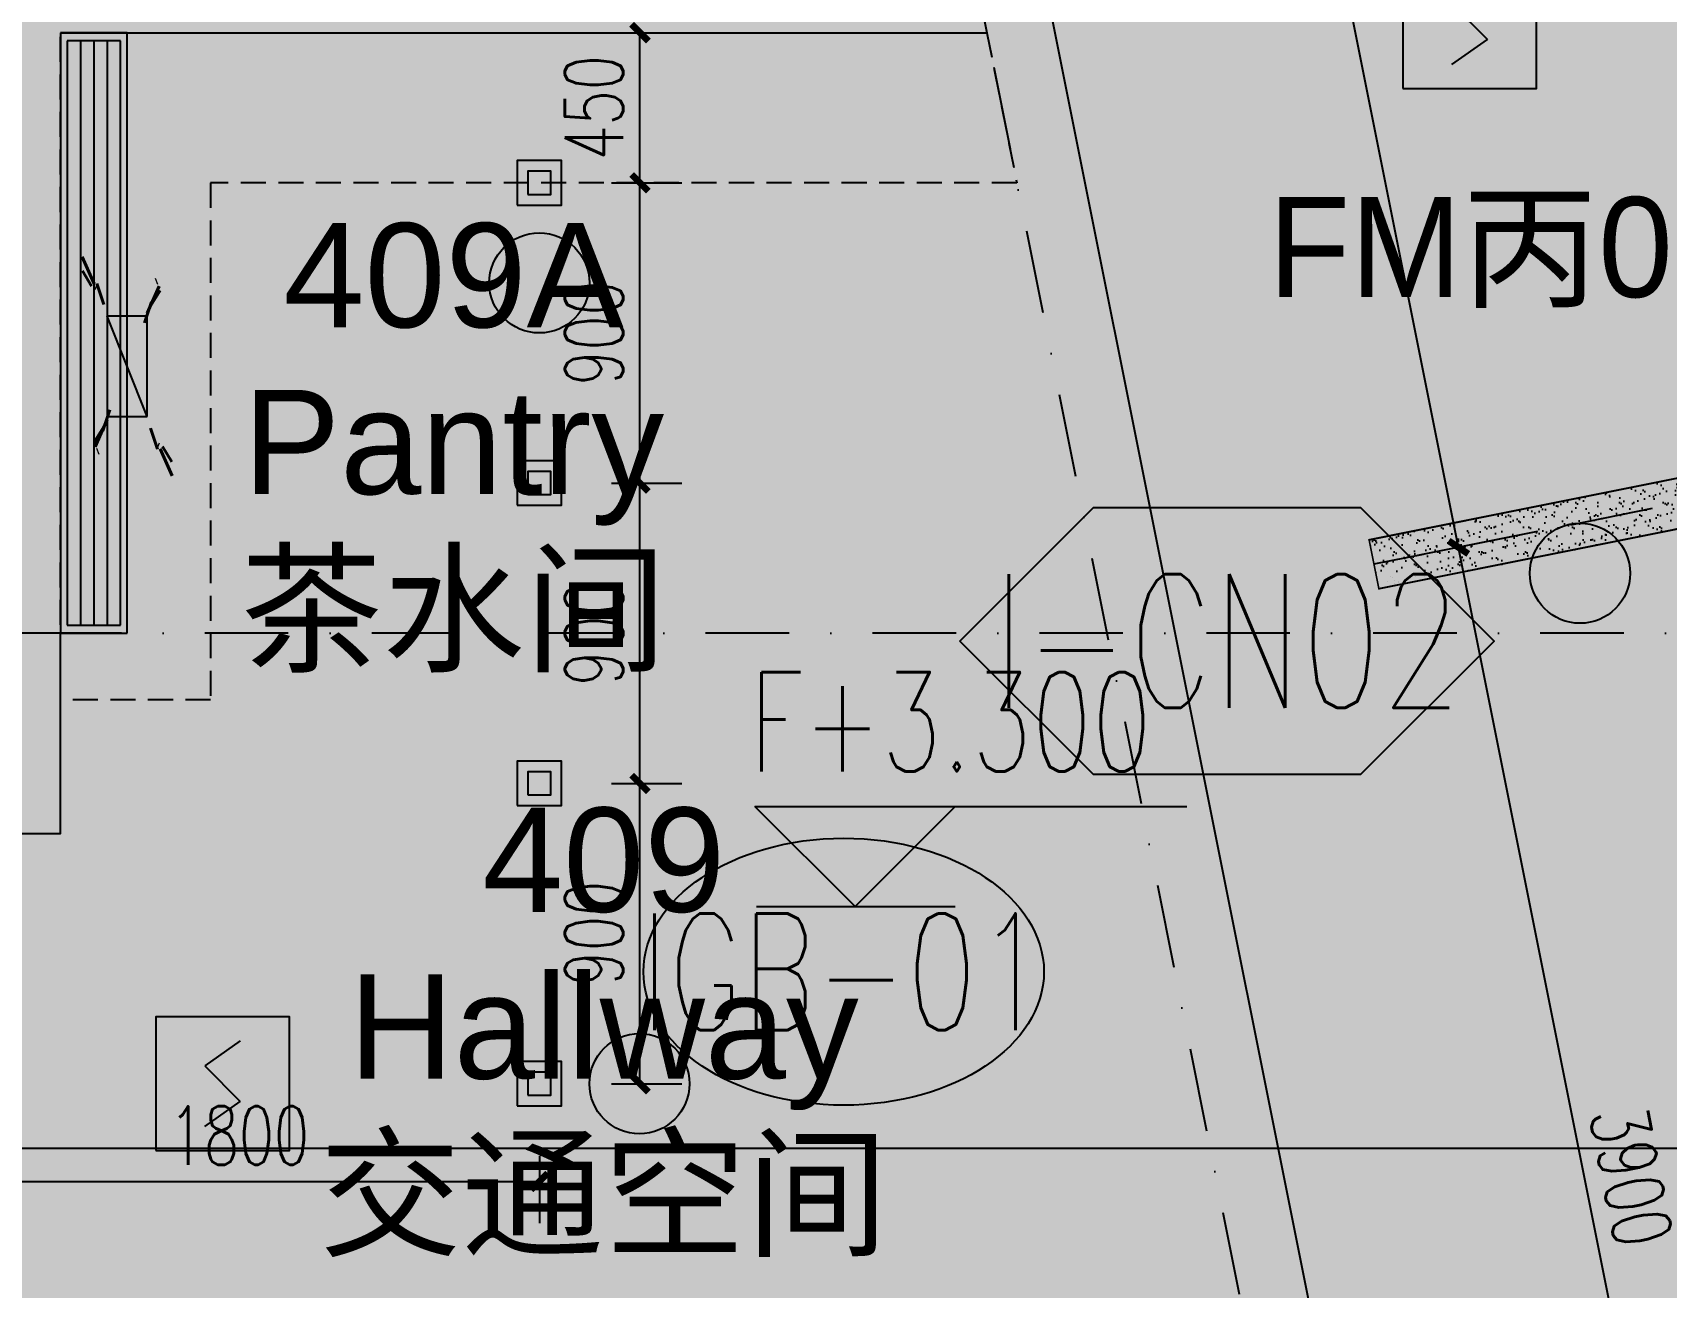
# Model space of a CAD drawing. Extents: x -354516 to 794396, y -401250 to -150594.
# Drawn here: x -20783 to -15889, y -338410 to -334650 of the extents above; entities that cross this region are included whole.
import ezdxf
from ezdxf.enums import TextEntityAlignment as Align

# ---------------------------------------------------------------- set-up
doc = ezdxf.new("R2010")
doc.units = 0
doc.header["$LTSCALE"] = 1000
doc.header["$MEASUREMENT"] = 0
for name, pattern in [('$0$HIDDEN', [0.375, 0.25, -0.125, 0, 0]), ('DASH', [0.35, 0.25, -0.1]), ('DASHDOT2', [0.5, 0.25, -0.125, 0, -0.125]), ('DOTE', [2.4200000000000004, 2, -0.2, 0.02, -0.2])]:
    doc.linetypes.add(name, pattern=pattern)
for name, color, linetype in [('0-吊顶', 6, 'Continuous'), ('0-吊顶材质', 251, 'Continuous'), ('0-吊顶边界', 36, 'Continuous'), ('0-房间名称', 2, 'Continuous'), ('0-灯具', 20, 'Continuous'), ('0-灯具1', 40, 'Continuous'), ('0-设备风口', 5, 'Continuous'), ('0-设备风口（修改）', 71, 'Continuous'), ('A-轴线1', 1, 'DOTE'), ('BPM', 4, 'Continuous'), ('COLUMN', 2, 'Continuous'), ('DIM_ELEV', 3, 'Continuous'), ('LINE', 11, 'Continuous'), ('M-DUCT-S-DIFF', 6, 'DASH'), ('PUB_DIM', 3, 'Continuous'), ('PUB_HATCH', 8, 'Continuous'), ('PUB_TEXT', 7, 'Continuous'), ('S-PLT', 30, 'Continuous'), ('SN', 3, 'Continuous'), ('TWT_TEXT', 7, 'Continuous'), ('WALL', 2, 'Continuous'), ('Z-110', 110, 'Continuous'), ('Z-材料', 3, 'Continuous'), ('墙体', 7, 'Continuous'), ('家具1', 61, 'Continuous')]:
    doc.layers.add(name, color=color, linetype=linetype)
doc.layers.add('0-地面材质_material hatch', color=251, linetype='Continuous', transparency=0.3)
doc.layers.add('DIM_MODI-天花修改', color=3, linetype='Continuous', plot=False)
doc.styles.add('510p-04$0$Arial_2', font='arial.ttf', dxfattribs={"height": 6.392964071856287})
doc.styles.add('_TCH_DIM', font='SIMPLEX', dxfattribs={"bigfont": 'GBCBIG'})
doc.styles.add('DIM_FONT', font='SIMPLEX', dxfattribs={"width": 0.7, "bigfont": 'GBCBIG'})
doc.styles.add('HZ', font='tjromans.shx', dxfattribs={"width": 0.7, "bigfont": 'tjhztxt.shx'})
doc.styles.add('romans', font='romans', dxfattribs={"width": 0.7})
doc.styles.add('Word-n', font='stylu.ttf')
doc.dimstyles.new('_TCH_ARCH&&50', dxfattribs={"dimscale": 0.5, "dimtxt": 350, "dimasz": 100, "dimexe": 250, "dimexo": 300, "dimgap": 100, "dimtad": 1, "dimdec": 0, "dimzin": 0, "dimdsep": 46, "dimtxsty": 'DIM_FONT', "dimblk": 'ARCHTICK', "dimcen": 0.09, "dimclrd": 3, "dimclre": 3, "dimclrt": 7, "dimazin": 2, "dimtfac": 1, "dimtdec": 0, "dimtix": 1, "dimtmove": 2, "dimatfit": 3, "dimfxl": 0, "dimtolj": 1, "dimtzin": 0, "dimarcsym": 0})
pattern_1 = [(45, (-498310856.1664237, -3090192758.000448), (-212.1320343559642, 212.1320343559643), []), (45, (-498310644.0343897, -3090192758.000448), (-212.1320343559642, 212.1320343559643), [375, -75, 0, -75])]

# ---------------------------------------------------------------- blocks, each defined once
blk = doc.blocks.new('510I-01-LBBRestroom-plan-01$0$wtqyy')
at = {"layer": '0-灯具'}
for points in [[(-106.5, -26.5), (26.5, -26.5), (26.5, 106.5), (-106.5, 106.5)], [(-74.5, 5.5), (-5.5, 5.5), (-5.5, 74.5), (-74.5, 74.5)]]:
    blk.add_lwpolyline(points, close=True, dxfattribs=at)
blk = doc.blocks.new('TJ-FK3')
for p, q in [((0.5, 0.5000000000109139), (-0.5, 0.5000000000109139)), ((-0.5, 0.5000000000109139), (-0.5, -0.5000000000109139)), ((0.5, -0.5000000000109139), (0.5, 0.5000000000109139)), ((-0.5, -0.5000000000109139), (0.5, -0.5000000000109139))]:
    blk.add_line(p, q)
at = {"color": 95}
blk.add_line((-0.5, -0.5000000000109139), (0.5, 0.5000000000109139), dxfattribs=at)
at = {"color": 95, "style": 'romans'}
for height, rotation, text_generation_flag, width, p in [(0.654350400000001, 311.9912634688246, 4, 0.7999999999999938, (-0.946558161143912, 1.379098507117305)), (0.654350400000001, 48.00873653117544, 6, 0.7999999999999938, (0.946558161143912, 1.379098507117305)), (0.4436329971176255, 123.4898884080581, 6, 0.8000000000000188, (-0.9503797233537625, 0.7664512077863037)), (0.4436329971176255, 236.5101115919419, 4, 0.8000000000000188, (0.9503797233537625, 0.7664512077863037)), (0.4436329971176305, 320.4926385295876, 4, 0.7999999999999909, (-0.7543717489952542, 0.9428834698555875)), (0.1337774737157268, 41.99126346882271, 4, 0.7999999999999959, (-0.8762879117875855, 0.7825028944571386)), (0.4436329971176305, 39.50736147041247, 6, 0.7999999999999909, (0.7543717489952542, 0.9428834698555875)), (0.1337774737157268, 318.0087365311772, 6, 0.7999999999999959, (0.8762879117875855, 0.7825028944571386)), (0.4436329971176305, 219.5073614704124, 6, 0.7999999999999909, (-0.7543717489952542, -0.9428834698555875)), (0.4436329971176255, 56.51011159194187, 4, 0.8000000000000188, (-0.9503797233537625, -0.7664512077863037)), (0.4436329971176255, 303.4898884080581, 6, 0.8000000000000188, (0.9503797233537625, -0.7664512077863037)), (0.4436329971176305, 140.4926385295875, 4, 0.7999999999999909, (0.7543717489952542, -0.9428834698555875)), (0.1337774737157268, 138.0087365311773, 6, 0.7999999999999959, (-0.8762879117875855, -0.7825028944571386)), (0.1337774737157268, 221.9912634688228, 4, 0.7999999999999959, (0.8762879117875855, -0.7825028944571386)), (0.654350400000001, 228.0087365311754, 6, 0.7999999999999938, (-0.946558161143912, -1.379098507117305)), (0.654350400000001, 131.9912634688245, 4, 0.7999999999999938, (0.946558161143912, -1.379098507117305))]:
    blk.add_text('-', height=height, rotation=rotation, dxfattribs=dict(at, text_generation_flag=text_generation_flag, width=width)).set_placement(p)
blk = doc.blocks.new('$TwtSys$00000125')
blk.add_circle((0, 0, 1e-08), 0.6666666666666666)
blk = doc.blocks.new('510p-04$0$material tag')
blk = doc.blocks.new('dsgdfgdgd')
at = {"layer": '0-灯具1', "linetype": 'ByBlock'}
h = blk.add_hatch(dxfattribs=at)
h.set_pattern_fill('AR-SAND', color=256, scale=20)
h.set_pattern_definition([(37.50000000000001, (41936.38350665569, 6586.540706634521), (-1.60003129598405, 48.94132373293424), [0, -38.608, 0, -43.18000000000001, 0, -41.27500000000001]), (7.499999999999999, (41936.38350665569, 6586.540706634521), (44.95232831380026, 71.68251005683541), [0, -20.828, 0, -34.798, 0, -13.335]), (327.5, (41905.14150665569, 6586.540706634521), (79.0992370241458, 0.14371846785457), [0, -12.7, 0, -45.72, 0, -59.69]), (317.5, (41905.14150665569, 6586.540706634521), (76.35564524722973, 22.29293232572163), [0, -6.35, 0, -29.972, 0, -34.29])])
h.paths.add_polyline_path([(-600, -75), (-600, 75), (600, 75), (600, -75)])
at = {"layer": '0-灯具', "linetype": 'ByBlock'}
blk.add_lwpolyline([(-600, 75), (600, 75), (600, -75), (-600, -75)], dxfattribs=at)
at = {"layer": '0-灯具1', "color": 3, "linetype": 'DASH'}
blk.add_line((600, 0), (-600, 0), dxfattribs=at)
at = {"layer": '0-灯具1', "const_width": 5}
blk.add_lwpolyline([(-600, -75), (-600, 75), (600, 75), (600, -75)], close=True, dxfattribs=at)
blk = doc.blocks.new('YG')
at = {"layer": 'BPM', "color": 6, "ltscale": 2}
for p, q in [((53.03300858906005, 328.0330085889436), (-53.03300858894363, 253.03300858906)), ((-53.03300858894363, 253.03300858906), (53.03300858906005, 146.9669914110564)), ((-53.03300858906005, 71.96699141105637), (53.03300858906005, 146.9669914110564))]:
    blk.add_line(p, q, dxfattribs=at)
at = {"layer": 'BPM'}
blk.add_lwpolyline([(-200, 0), (200, 0), (200, 400), (-200, 400)], close=True, dxfattribs=at)
blk = doc.blocks.new('_FZH')
at = {"color": 255}
blk.add_lwpolyline([(-0.5, -0.5), (0.5, -0.5), (0.5, 0.5), (-0.5, 0.5)], close=True, dxfattribs=at)
at = {"layer": 'PUB_HATCH', "color": 250}
blk.add_solid([(-0.5, -0.5), (0.5, -0.5), (-0.5, 0.5), (0.5, 0.5)], dxfattribs=at)
blk = doc.blocks.new('GRID')
at = {"layer": '墙体', "color": 250, "linetype": 'DASHDOT2', "lineweight": -3}
for p, q in [((17951.89992578036, 80687.29082160734), (34670.22339015937, -2904.326500287803)), ((107436.3835067166, 48586.54070517188), (-19063.61649328339, 48586.54070517188))]:
    blk.add_line(p, q, dxfattribs=at)
blk = doc.blocks.new('TL-01')
at = {"layer": 'Z-材料'}
blk.add_lwpolyline([(-8, 0), (-4, 4), (4, 4), (8, 0), (4, -4), (-4, -4)], close=True, dxfattribs=at)
at = {"layer": 'Z-材料', "color": 6, "style": 'HZ', "width": 0.7}
blk.add_attdef('A', text='', height=4.5, dxfattribs=at).set_placement((0, 0), align=Align.MIDDLE_CENTER)
blk = doc.blocks.new('TL-02')
at = {"layer": 'SN'}
blk.add_ellipse((0, 0), major_axis=(-6, 0), ratio=0.6666666666666666, dxfattribs=at)
at = {"layer": 'SN', "color": 6, "style": 'HZ', "width": 0.7}
blk.add_attdef('A', text='', height=4.5, dxfattribs=at).set_placement((0, 0), align=Align.MIDDLE_CENTER)
blk = doc.blocks.new('_ArchTick')
at = {"color": 0, "linetype": 'ByBlock', "const_width": 0.4}
blk.add_lwpolyline([(-0.5, -0.5), (0.5, 0.5)], dxfattribs=at)
blk = doc.blocks.new('*D248')
at = {"layer": 'Defpoints', "color": 0}
for p in [(-21065.00971532988, -337866.5000018186), (-19265.00971532988, -337866.5000018186), (-19265.00971532988, -338092.7925236057)]:
    blk.add_point(p, dxfattribs=at)
at = {"layer": 'PUB_DIM', "color": 3, "lineweight": -2}
for p, q in [((-21065.00971532988, -338016.5000018186), (-21065.00971532988, -338217.7925236057)), ((-19265.00971532988, -338016.5000018186), (-19265.00971532988, -338217.7925236057)), ((-21065.00971532988, -338092.7925236057), (-19265.00971532988, -338092.7925236057))]:
    blk.add_line(p, q, dxfattribs=at)
at = {"layer": 'PUB_DIM', "color": 3, "lineweight": -2, "xscale": 50, "yscale": 50, "zscale": 50, "rotation": 180}
blk.add_blockref('_ArchTick', (-21065.00971532988, -338092.7925236057), dxfattribs=at)
at = {"layer": 'PUB_DIM', "color": 3, "lineweight": -2, "xscale": 50, "yscale": 50, "zscale": 50}
blk.add_blockref('_ArchTick', (-19265.00971532988, -338092.7925236057), dxfattribs=at)
at = {"layer": 'PUB_DIM', "color": 7, "insert": (-20165.00971532988, -337955.2925236057), "char_height": 175, "attachment_point": 5, "style": 'DIM_FONT'}
blk.add_mtext('\\A1;1800', dxfattribs=at)
blk = doc.blocks.new('*D249')
at = {"layer": 'Defpoints', "color": 0}
for p in [(-19198.50971532988, -336900.0000018186), (-18963.4905155357, -336900.0000018186), (-19198.50971532988, -337800.0000018186)]:
    blk.add_point(p, dxfattribs=at)
at = {"layer": 'PUB_DIM', "color": 3, "lineweight": -2}
for p, q in [((-19048.50971532988, -336900.0000018186), (-18838.4905155357, -336900.0000018186)), ((-18963.4905155357, -337800.0000018186), (-18963.4905155357, -336900.0000018186)), ((-19048.50971532988, -337800.0000018186), (-18838.4905155357, -337800.0000018186))]:
    blk.add_line(p, q, dxfattribs=at)
at = {"layer": 'PUB_DIM', "color": 3, "lineweight": -2, "xscale": 50, "yscale": 50, "zscale": 50}
for p, rotation in [((-18963.4905155357, -336900.0000018186), 90), ((-18963.4905155357, -337800.0000018186), 270)]:
    blk.add_blockref('_ArchTick', p, dxfattribs=dict(at, rotation=rotation))
at = {"layer": 'PUB_DIM', "color": 7, "insert": (-19100.99051553564, -337350.0000018186), "char_height": 175, "attachment_point": 5, "rotation": 90, "style": 'DIM_FONT'}
blk.add_mtext('\\A1;900', dxfattribs=at)
blk = doc.blocks.new('*D250')
at = {"layer": 'Defpoints', "color": 0}
for p in [(-19198.50971532988, -336000.0000018186), (-18963.4905155357, -336000.0000018186), (-19198.50971532988, -336900.0000018186)]:
    blk.add_point(p, dxfattribs=at)
at = {"layer": 'PUB_DIM', "color": 3, "lineweight": -2}
for p, q in [((-19048.50971532988, -336000.0000018186), (-18838.4905155357, -336000.0000018186)), ((-18963.4905155357, -336900.0000018186), (-18963.4905155357, -336000.0000018186)), ((-19048.50971532988, -336900.0000018186), (-18838.4905155357, -336900.0000018186))]:
    blk.add_line(p, q, dxfattribs=at)
at = {"layer": 'PUB_DIM', "color": 3, "lineweight": -2, "xscale": 50, "yscale": 50, "zscale": 50}
for p, rotation in [((-18963.4905155357, -336000.0000018186), 90), ((-18963.4905155357, -336900.0000018186), 270)]:
    blk.add_blockref('_ArchTick', p, dxfattribs=dict(at, rotation=rotation))
at = {"layer": 'PUB_DIM', "color": 7, "insert": (-19100.99051553564, -336450.0000018186), "char_height": 175, "attachment_point": 5, "rotation": 90, "style": 'DIM_FONT'}
blk.add_mtext('\\A1;900', dxfattribs=at)
blk = doc.blocks.new('*D251')
at = {"layer": 'Defpoints', "color": 0}
for p in [(-19198.50971532988, -335100.0000018186), (-18963.49051553569, -335100.0000018186), (-19198.50971532988, -336000.0000018186)]:
    blk.add_point(p, dxfattribs=at)
at = {"layer": 'PUB_DIM', "color": 3, "lineweight": -2}
for p, q in [((-19048.50971532988, -335100.0000018186), (-18838.49051553569, -335100.0000018186)), ((-18963.4905155357, -336000.0000018186), (-18963.49051553569, -335100.0000018186)), ((-19048.50971532988, -336000.0000018186), (-18838.4905155357, -336000.0000018186))]:
    blk.add_line(p, q, dxfattribs=at)
at = {"layer": 'PUB_DIM', "color": 3, "lineweight": -2, "xscale": 50, "yscale": 50, "zscale": 50}
for p, rotation in [((-18963.49051553569, -335100.0000018186), 90), ((-18963.4905155357, -336000.0000018186), 270)]:
    blk.add_blockref('_ArchTick', p, dxfattribs=dict(at, rotation=rotation))
at = {"layer": 'PUB_DIM', "color": 7, "insert": (-19100.99051553564, -335550.0000018186), "char_height": 175, "attachment_point": 5, "rotation": 90, "style": 'DIM_FONT'}
blk.add_mtext('\\A1;900', dxfattribs=at)
blk = doc.blocks.new('*D252')
at = {"layer": 'Defpoints', "color": 0}
for p in [(-18963.49051553565, -334649.999998092), (-18963.49051553569, -334649.999998092), (-19198.50971532988, -335100.0000018186)]:
    blk.add_point(p, dxfattribs=at)
at = {"layer": 'PUB_DIM', "color": 3, "lineweight": -2}
for p, q in [((-19113.49051553565, -334649.999998092), (-19088.49051553569, -334649.999998092)), ((-18963.49051553569, -335100.0000018186), (-18963.49051553569, -334649.999998092)), ((-19048.50971532988, -335100.0000018186), (-18838.49051553569, -335100.0000018186))]:
    blk.add_line(p, q, dxfattribs=at)
at = {"layer": 'PUB_DIM', "color": 3, "lineweight": -2, "xscale": 50, "yscale": 50, "zscale": 50}
for p, rotation in [((-18963.49051553569, -334649.999998092), 90), ((-18963.49051553569, -335100.0000018186), 270)]:
    blk.add_blockref('_ArchTick', p, dxfattribs=dict(at, rotation=rotation))
at = {"layer": 'PUB_DIM', "color": 7, "insert": (-19100.99051553564, -334874.9999999553), "char_height": 175, "attachment_point": 5, "rotation": 90, "style": 'DIM_FONT'}
blk.add_mtext('\\A1;450', dxfattribs=at)
blk = doc.blocks.new('*D409')
at = {"layer": 'Defpoints', "color": 0}
for p in [(-16176.0443848255, -336125.551557955), (-16511.26688620265, -336192.5966099144), (-15411.19159007639, -339949.8162196077)]:
    blk.add_point(p, dxfattribs=at)
at = {"layer": 'PUB_DIM', "color": 3, "lineweight": -2}
for p, q in [((-16323.13143962804, -336154.9692109803), (-16633.83943187143, -336217.1113207688)), ((-15746.40790754613, -340016.8600347754), (-16511.26688620265, -336192.5966099144)), ((-15558.27864487891, -339979.233872633), (-15868.98045321491, -340041.3747456298))]:
    blk.add_line(p, q, dxfattribs=at)
at = {"layer": 'PUB_DIM', "color": 3, "lineweight": -2, "xscale": 50, "yscale": 50, "zscale": 50}
for p, rotation in [((-16511.26688620265, -336192.5966099144), 101.3100231404074), ((-15746.40790754613, -340016.8600347754), 281.3100231404075)]:
    blk.add_blockref('_ArchTick', p, dxfattribs=dict(at, rotation=rotation))
at = {"layer": 'PUB_DIM', "color": 7, "insert": (-15994.00759663873, -338077.7621404051), "char_height": 175, "attachment_point": 5, "rotation": 281.31002314040745, "style": 'DIM_FONT'}
blk.add_mtext('\\A1;3900', dxfattribs=at)
blk = doc.blocks.new('*D410')
at = {"layer": 'Defpoints', "color": 0}
for p in [(-16940.90336402203, -332301.288130394), (-17276.11968149169, -332368.3319455616), (-16176.0443848255, -336125.551557955)]:
    blk.add_point(p, dxfattribs=at)
at = {"layer": 'PUB_DIM', "color": 3, "lineweight": -2}
for p, q in [((-17087.99041882457, -332330.7057834193), (-17398.69222716047, -332392.846656416)), ((-16511.26070229516, -336192.5953731227), (-17276.11968149169, -332368.3319455616)), ((-16323.13143962804, -336154.9692109803), (-16633.83324796394, -336217.1100839771))]:
    blk.add_line(p, q, dxfattribs=at)
at = {"layer": 'PUB_DIM', "color": 3, "lineweight": -2, "xscale": 50, "yscale": 50, "zscale": 50}
for p, rotation in [((-17276.11968149169, -332368.3319455616), 101.3100231404074), ((-16511.26070229516, -336192.5953731227), 281.3100231404075)]:
    blk.add_blockref('_ArchTick', p, dxfattribs=dict(at, rotation=rotation))
at = {"layer": 'PUB_DIM', "color": 7, "insert": (-16758.86039165776, -334253.4974774023), "char_height": 175, "attachment_point": 5, "rotation": 281.31002314040745, "style": 'DIM_FONT'}
blk.add_mtext('\\A1;3900', dxfattribs=at)

msp = doc.modelspace()

# ---------------------------------------------------------------- hatches: boundary and pattern name
at = {"layer": '0-吊顶材质'}
h = msp.add_hatch(dxfattribs=at)
h.set_pattern_fill('AR-SAND', color=256, scale=112.5)
h.set_pattern_definition([(37.50000000000001, (-498310856.1664238, -3090192758.000448), (-7.086752787330918, 216.7676740139804), [0, -171, 0, -191.25, 0, -182.8125]), (7.499999999999999, (-498310856.1664238, -3090192758.000448), (199.0998793426193, 317.4914323383458), [0, -92.25, 0, -154.125, 0, -59.0625]), (327.5, (-498310994.5414238, -3090192758.000448), (350.3409594470432, 0.636643522908556), [0, -56.25, 0, -202.5, 0, -264.375]), (317.5, (-498310994.5414238, -3090192758.000448), (338.189243014383, 98.73850105510306), [0, -28.125, 0, -132.75, 0, -151.875])])
h.paths.add_polyline_path([(-27365.00971513856, -338749.9999981248), (-27365.00971549618, -336849.9999962174), (-21299.99999993909, -336849.9999947869), (-21299.99999993909, -337050.0000014626), (-20699.99999993909, -337050.0000014626), (-20699.99999993909, -334649.9999981248), (-17924.27878248561, -334649.9999981248), (-18404.27246141303, -332249.9292860352), (-20699.99999993909, -332249.9918256127), (-20699.99999993909, -330450.0000014626), (-20499.99999993909, -330450.0000014626), (-20499.99999993909, -330249.9999962174), (-18600.37271910775, -330250.0002861344), (-16900.37277674544, -338749.9999981248)])
h = msp.add_hatch(dxfattribs=at)
h.set_pattern_fill('EARTH', color=256, scale=1500)
h.set_pattern_definition([(0, (-498310856.1664238, -3090192758.000448), (375, 375), [375, -375]), (0, (-498310856.1664238, -3090192617.375448), (375, 375), [375, -375]), (0, (-498310856.1664238, -3090192476.750448), (375, 375), [375, -375]), (90, (-498310809.2914238, -3090192429.875448), (-374.9999999999999, 375), [375, -375]), (90, (-498310668.6664238, -3090192429.875448), (-374.9999999999999, 375), [375, -375]), (90, (-498310528.0414238, -3090192429.875448), (-374.9999999999999, 375), [375, -375])])
h.paths.add_polyline_path([(-8103.715947328688, -373809.9999981248), (-8639.715947388293, -371129.9999981248), (-7976.840821384074, -371129.9999981248), (-8738.3027152406, -367322.7170214974), (-8934.418992160441, -367361.9395394647), (-9267.810253082396, -365694.9518947923), (-9071.694624959113, -365655.7287693345), (-11035.34246486294, -355837.570359739), (-11231.45859986413, -355876.7935872399), (-11564.85000276435, -354209.805232557), (-11368.73437464106, -354170.5821070992), (-12441.28369611371, -348807.8642034852), (-12637.39983111489, -348847.0874309861), (-12970.79123401511, -347180.0990763032), (-12774.67560589183, -347140.8759508454), (-14767.72463184464, -337175.6308198296), (-14963.83627062905, -337214.8531475388), (-16296.80599462855, -330549.9999943101), (-16408.88730609286, -330549.9999943101), (-16408.88730603326, -330249.9999962174), (-18600.37271910775, -330250.0002861344), (-9888.598650871398, -373808.8313947045)])
h = msp.add_hatch(dxfattribs=at)
h.set_pattern_fill('ANSI31', color=256, scale=100)
h.set_pattern_definition([(45, (0, -378450), (-112.2532015133644, 112.2532015133644), [])])
h.paths.add_polyline_path([(-18428.294338132, -333150.0000014626), (-20699.99999993923, -333150.0000014626), (-20699.99999993923, -334017.828667196), (-18254.72860498534, -334017.828667196)])
h.paths.add_polyline_path([(-18254.72860498534, -334017.828667196), (-20699.99999993923, -334017.828667196), (-20699.99999993923, -334450.0000014624), (-18168.29433813205, -334450.0000014624)])
h.paths.add_polyline_path([(-18568.29433813202, -332450.0000014626), (-20699.99999993923, -332450.0000014626), (-20699.99999993923, -333150.0000014626), (-18428.294338132, -333150.0000014626)])
h.paths.add_polyline_path([(-14706.01009320919, -333150.0000014626), (-15368.88262997628, -333150.0000014626), (-15194.93946405477, -334019.7158310702, -0.1251437151764698), (-14488.4908749591, -334237.5960927131)])
h.paths.add_polyline_path([(-15368.88262997628, -333150.0000014626), (-15572.84808604213, -333150.0000014626), (-15399.28235290364, -334017.828667196), (-15270.15867858988, -334017.828667196, -0.01254245348242485), (-15194.93946405477, -334019.7158310702)])
h.paths.add_polyline_path([(-15408.8824039473, -332950.0011316076), (-15612.84786001126, -332950.0011316076), (-15572.84808604213, -333150.0000014626), (-15368.88262997628, -333150.0000014626)])
h.paths.add_polyline_path([(-14746.00986718021, -332950.0011316076), (-15408.8824039473, -332950.0011316076), (-15368.88262997628, -333150.0000014626), (-14706.01009320919, -333150.0000014626)])
h.paths.add_polyline_path([(-14488.4908749591, -334237.5960927131, 0.12514371517647), (-15194.93946405477, -334019.7158310702), (-15061.89185333272, -334684.9538846805), (-14571.6015154873, -334586.8958171114), (-14424.51441413344, -334557.4783968414)])
h.paths.add_polyline_path([(-15194.93946405477, -334019.7158310702, 0.0125424534824263), (-15270.15867858989, -334017.828667196), (-15399.28235290364, -334017.828667196), (-15258.01248417952, -334724.1780108499), (-15061.89185333272, -334684.9538846805)])
h.paths.add_polyline_path([(-14630.43635602872, -334802.6235657635), (-15022.66862630507, -334881.0700198187), (-14846.16392457302, -335763.593528479), (-14453.93165429667, -335685.1470744237)])
h.paths.add_polyline_path([(-15022.66862630507, -334881.0700198187), (-15218.78925715369, -334920.2941459885), (-15042.28455542973, -335802.8176546503), (-14846.16392457302, -335763.593528479)])
at = {"layer": '0-地面材质_material hatch'}
h = msp.add_hatch(dxfattribs=at)
h.set_pattern_fill('ANSI35', color=256, scale=1500)
h.set_pattern_definition([(45, (-498310856.1664237, -3090192758.000448), (-265.1650429449553, 265.1650429449554), []), (45, (-498310591.0013812, -3090192758.000448), (-265.1650429449553, 265.1650429449554), [468.75, -93.75, 0, -93.75])])
h.paths.add_polyline_path([(11204.4291444663, -368249.5220680558), (11202.84258767404, -368249.5220680558), (12024.33357074299, -364149.9999366127), (11820.37277748623, -364149.9999981247), (12883.12150331774, -358789.531920942), (13283.04164013419, -358869.4359713871), (13573.27594378743, -357397.8632761318), (13186.27167370357, -357320.505496534), (14564.80056264438, -350406.8581114136), (14959.43440664373, -350485.7868655948), (15253.92366540991, -349014.978212717), (14859.82582500019, -348936.2442469918), (15580.30678048172, -345344.8593139969), (15972.52623797323, -345422.9472684796), (16268.12977726128, -343952.5956239636), (15875.41756441631, -343873.8191500031), (16903.21213295498, -338750.5665512406), (17104.33354630508, -338750.000058683), (18804.33355840483, -330249.9999981247), (18008.87795325556, -330249.9999981247), (18008.87795325554, -330249.99999833), (17008.87795331514, -330249.9999978532), (17008.87795331516, -330249.9999981247), (16308.8826300744, -330249.9999981247), (16308.8826300744, -330650.0000014626), (15508.8826300148, -330650.0000014626), (15508.8826300744, -329850.0000014626), (16134.40212591925, -329850.0000014626), (16134.40212597885, -329450.0782871567), (-15658.7115974804, -329450.0000014626), (-15658.7115974804, -329750.0000014626), (-15208.88730606995, -329750.0000014626), (-15208.88730606995, -330550.0000014626), (-16408.88730606995, -330550.0000014626), (-16408.88730640482, -329544.5703533465), (-18499.99999990599, -329544.5703542714), (-18499.99999990308, -330244.5703498409), (-18805.41948791261, -330244.5703498409), (-17104.33356473408, -338749.9999981247), (-16900.37296298704, -338749.9990659081), (-16529.80953899584, -340602.8161859833), (-16922.00629271229, -340681.1682076525), (-16627.75313831528, -342152.4322919916), (-16235.60150614939, -342073.8563499771), (-14201.79595485888, -352205.7793073975), (-14597.50992849115, -352285.1138099988), (-14296.20185884479, -353754.5603594144), (-13914.73662087879, -353678.180777105), (-12594.53895631991, -360279.1691003166), (-12986.81325973207, -360357.4053900937), (-12692.59688544137, -361828.4872615468), (-12300.3728315588, -361749.9997239434), (-11820.37283215485, -364149.9997210823), (-12024.33381018601, -364149.9995751702), (-10724.35945661586, -370649.9999980944), (-13199.99999994277, -370649.9999980944), (-13199.99999992869, -372649.9999981184), (-10324.42009220173, -372649.9999980939), (-10092.53203288279, -373808.8313947045), (-8103.715945577242, -373809.9999981247), (-8639.715949451544, -371130.0000014626), (8639.715949619196, -371130.0000014626), (8103.715948009871, -373809.9999981247), (10092.56727918424, -373808.8313942276), (10324.40867567861, -372649.999998093), (13200.00000007131, -372649.9999980847), (13200.00000007131, -370649.9999980934), (10724.35945679504, -370649.9999980934)])
h.paths.add_polyline_path([(-7647.001256084062, -368699.9951997124), (-13983.25311008654, -337018.7358894669), (-14963.84362230263, -337214.8549285256), (-15856.80864057503, -332750.0011282288), (-14582.05910334549, -332750.0031314217), (-14228.40829566679, -334518.2571697556), (-13689.08892402611, -334410.3932953202), (-13689.07890671356, -334410.3912954701), (-12610.4401634918, -334194.6635465993), (-12610.45018080435, -334194.6655469261), (-11237.6372348424, -333920.1029577576), (-11237.62721814898, -333920.100957751), (-10158.98847486761, -333704.3732088802), (-10158.98847488127, -333704.3732056938), (-9178.41781589947, -333508.2590737664), (-9129.577432369806, -333752.4609914147), (14637.0002884511, -333750.0000014626), (8227.000288451098, -365799.9999981247), (7646.961810434244, -368699.9971995674), (7000.000000024222, -368699.9971995674), (6985.295029664419, -368699.9951997124), (6099.989983344458, -368699.9951963745), (6100.000000060796, -368699.9951996804), (5000.000000060796, -368699.9951996804), (5000.000000083826, -368699.9971995674), (3799.990357125185, -368699.9971995674), (-6950.117393529035, -368699.9971995674)], flags=16)
h.paths.add_polyline_path([(-8934.416185235597, -367361.940027269), (-9267.817872082807, -365694.9537291848), (-9071.702243959524, -365655.730603727), (-9042.284823810674, -365802.8177051865), (-8650.05201921425, -365724.37114385), (-8679.459155416109, -365577.2819862686), (-8483.349074577905, -365538.0599699341), (-8149.961928581812, -367205.0491752945), (-8346.078063821413, -367244.2724023186), (-8375.484665965654, -367097.1831369721), (-8767.72775427065, -367175.6317553841), (-8738.300050234415, -367322.7167997681)], flags=16)
h.paths.add_polyline_path([(-11231.44565091095, -355876.7913084351), (-11564.84733775816, -354209.8050103508), (-11368.73170963488, -354170.5818848931), (-11339.31428948603, -354317.6689863526), (-10947.0814848896, -354239.2224250161), (-10976.48862109146, -354092.1332674347), (-10780.37854025326, -354052.9112511002), (-10446.99139425717, -355719.9004564606), (-10643.10752949677, -355759.1236834847), (-10672.51413164101, -355612.0344181382), (-11064.757219946, -355690.4830365502), (-11035.32951590977, -355837.5680809342)], flags=16)
h.paths.add_polyline_path([(8149.961928749464, -367205.0491752945), (8483.349074745558, -365538.0599699341), (8679.459155583761, -365577.2819862686), (8650.052019381903, -365724.37114385), (9042.284823978327, -365802.8177051865), (9071.702244127177, -365655.730603727), (9267.81787225046, -365694.9537291848), (8934.41618540325, -367361.940027269), (8738.300050402067, -367322.7167997681), (8767.727754438303, -367175.6317553841), (8375.484666133307, -367097.1831369721), (8346.078063989065, -367244.2724023186)], flags=16)
h.paths.add_polyline_path([(-12637.3868819829, -348847.0851517044), (-12970.78856883011, -347180.0988536202), (-12774.67294070683, -347140.8757281624), (-12745.25552055798, -347287.9628296219), (-12353.02271596155, -347209.5162682854), (-12382.42985216341, -347062.4271107041), (-12186.31977132521, -347023.2050943695), (-11852.93262532911, -348690.1942997299), (-12049.04876056872, -348729.417526754), (-12078.45536271296, -348582.3282614075), (-12470.69845101795, -348660.7768798195), (-12441.27074698172, -348807.8619242035)], flags=16)
h.paths.add_polyline_path([(10446.99139442482, -355719.9004564606), (10780.37854042091, -354052.9112511002), (10976.48862125912, -354092.1332674347), (10947.08148505726, -354239.2224250161), (11339.31428965368, -354317.6689863526), (11368.73170980253, -354170.5818848931), (11564.84733792581, -354209.8050103508), (11231.4456510786, -355876.7913084351), (11035.32951607742, -355837.5680809342), (11064.75722011366, -355690.4830365502), (10672.51413180866, -355612.0344181382), (10643.10752966442, -355759.1236834847)], flags=16)
h.paths.add_polyline_path([(11852.93262549677, -348690.1942997299), (12186.31977149286, -347023.2050943695), (12382.42985233106, -347062.4271107041), (12353.02271612921, -347209.5162682854), (12745.25552072563, -347287.9628296219), (12774.67294087448, -347140.8757281624), (12970.78856899776, -347180.0988536202), (12637.38688215055, -348847.0851517044), (12441.27074714937, -348807.8619242035), (12470.69845118561, -348660.7768798195), (12078.45536288061, -348582.3282614075), (12049.04876073637, -348729.417526754)], flags=16)
h.paths.add_polyline_path([(14149.98015388288, -337205.0568271004), (14483.36729987898, -335538.06762174), (14679.47738071718, -335577.2896380745), (14650.07024451532, -335724.3787956559), (15042.30304911175, -335802.8253569924), (15071.7204692606, -335655.7382555329), (15267.83609738388, -335694.9613809906), (14934.43441053667, -337361.9476790749), (14738.31827553549, -337322.724451574), (14767.74597957172, -337175.63940719), (14375.50289126673, -337097.190788778), (14346.09628912248, -337244.2800541245)], flags=16)
h = msp.add_hatch(dxfattribs=at)
h.set_pattern_fill('ANSI35', color=256, scale=1200)
h.set_pattern_definition(pattern_1)
edge = h.paths.add_edge_path()
edge.add_line((-23530.90999660454, -372649.3737750374), (-19901.51054892502, -372650.6128435456))
edge.add_line((-19901.51054892502, -372650.6128435456), (-19901.51054892502, -369049.5400500618))
edge.add_line((-19901.51054892502, -369049.5400500618), (-23028.54104319773, -369049.5400500618))
edge.add_line((-23028.54104319773, -369049.5400500618), (-23628.54067108593, -366049.5419106804))
edge.add_line((-23628.54067108593, -366049.5419106804), (-19898.51838461123, -366049.5419106804))
edge.add_line((-19898.51838461123, -366049.5419106804), (-19898.51895627937, -365850.7338047348))
edge.add_line((-19898.51895627937, -365850.7338047348), (-19800.01475254259, -365850.7332382523))
edge.add_line((-19800.01475254259, -365850.7332382523), (-19800.02050349674, -364850.7332382523))
edge.add_line((-19800.02050349674, -364850.7332382523), (-19900.02050349674, -364850.7338133179))
edge.add_line((-19900.02050349674, -364850.7338133179), (-19900.0245362278, -364149.50090793))
edge.add_line((-19900.0245362278, -364149.50090793), (-23946.34214905996, -364158.4515388362))
edge.add_line((-23946.34214905996, -364158.4515388362), (-28932.10526835918, -338750.0049679279))
edge.add_line((-28932.10526835918, -338750.0049679279), (-27565.00989464483, -338749.5115061127))
edge.add_line((-27565.00989464483, -338749.5115061127), (-27565.00971511564, -338550.7228551232))
edge.add_line((-27565.00971511564, -338550.7228551232), (-27365.00971511126, -338550.7228551215))
edge.add_line((-27365.00971511126, -338550.7228551215), (-27365.00971505166, -337550.7228551215))
edge.add_line((-27365.00971505166, -337550.7228551215), (-27565.00971505604, -337550.7228551232))
edge.add_line((-27565.00971505604, -337550.7228551232), (-27565.00971505604, -336849.9999962174))
edge.add_line((-27565.00971505604, -336849.9999962174), (-28949.23572812042, -336849.9999962174))
edge.add_arc((-28949.2357280568, -336749.9999964558), 99.99999976158142, 90.0000000364521, 269.99999996354785, ccw=False)
edge.add_line((-28949.23572812042, -336649.9999966942), (-28400.00971516145, -336649.9999964139))
edge.add_line((-28400.00971516145, -336649.9999964139), (-28400.00971516145, -333849.9924456975))
edge.add_line((-28400.00971516145, -333849.9924456975), (-30068.54614970646, -333849.5145187699))
edge.add_line((-30068.54614970646, -333849.5145187699), (-30828.54441688023, -330049.523182901))
edge.add_line((-30828.54441688023, -330049.523182901), (-32050.88012877665, -330049.523182901))
edge.add_line((-32050.88012877665, -330049.523182901), (-31913.91144523583, -330734.3666010224))
edge.add_line((-31913.91144523583, -330734.3666010224), (-32011.97848043404, -330753.9800076805))
edge.add_line((-32011.97848043404, -330753.9800076805), (-31658.96944264136, -332519.0252237641))
edge.add_line((-31658.96944264136, -332519.0252237641), (-31560.91137102804, -332499.4136104904))
edge.add_line((-31560.91137102804, -332499.4136104904), (-31313.92041996679, -333734.3683948838))
edge.add_line((-31313.92041996679, -333734.3683948838), (-31411.97848108969, -333753.9800072037))
edge.add_line((-31411.97848108969, -333753.9800072037), (-31058.96944305859, -335519.0252247177))
edge.add_line((-31058.96944305859, -335519.0252247177), (-30960.91138282976, -335499.4136128746))
edge.add_line((-30960.91138282976, -335499.4136128746), (-30713.92042616568, -336734.3683967911))
edge.add_line((-30713.92042616568, -336734.3683967911), (-30811.96913448534, -336753.9800086342))
edge.add_line((-30811.96913448534, -336753.9800086342), (-30458.96008912287, -338519.0252237641))
edge.add_line((-30458.96008912287, -338519.0252237641), (-30360.90202305279, -338499.4136114441))
edge.add_line((-30360.90202305279, -338499.4136114441), (-30113.9110663887, -339734.3683953606))
edge.add_line((-30113.9110663887, -339734.3683953606), (-30211.9691275712, -339753.9800072037))
edge.add_line((-30211.9691275712, -339753.9800072037), (-29858.96008942089, -341519.0252251946))
edge.add_line((-29858.96008942089, -341519.0252251946), (-29760.90202376805, -341499.413611921))
edge.add_line((-29760.90202376805, -341499.413611921), (-29513.91107264719, -342734.3683967911))
edge.add_line((-29513.91107264719, -342734.3683967911), (-29611.96912488899, -342753.9800067269))
edge.add_line((-29611.96912488899, -342753.9800067269), (-28658.9600959178, -347519.0252251946))
edge.add_line((-28658.9600959178, -347519.0252251946), (-28560.90202990732, -347499.4136133515))
edge.add_line((-28560.90202990732, -347499.4136133515), (-28313.91107878647, -348734.3683982216))
edge.add_line((-28313.91107878647, -348734.3683982216), (-28411.96912691555, -348753.9800076805))
edge.add_line((-28411.96912691555, -348753.9800076805), (-28058.96008912287, -350519.0252237641))
edge.add_line((-28058.96008912287, -350519.0252237641), (-27960.90202305279, -350499.4136114441))
edge.add_line((-27960.90202305279, -350499.4136114441), (-27713.9110663887, -351734.3683953606))
edge.add_line((-27713.9110663887, -351734.3683953606), (-27811.9691275712, -351753.9800072037))
edge.add_line((-27811.9691275712, -351753.9800072037), (-27458.9600895401, -353519.0252247177))
edge.add_line((-27458.9600895401, -353519.0252247177), (-27360.90202382765, -353499.413611921))
edge.add_line((-27360.90202382765, -353499.413611921), (-27113.9110727664, -354734.3683963143))
edge.add_line((-27113.9110727664, -354734.3683963143), (-27211.96912488899, -354753.9800067269))
edge.add_line((-27211.96912488899, -354753.9800067269), (-26258.96009579859, -359519.0252256714))
edge.add_line((-26258.96009579859, -359519.0252256714), (-26160.90203545056, -359499.4136143051))
edge.add_line((-26160.90203545056, -359499.4136143051), (-25913.91107878647, -360734.3683982216))
edge.add_line((-25913.91107878647, -360734.3683982216), (-26011.96909532509, -360753.9800010048))
edge.add_line((-26011.96909532509, -360753.9800010048), (-25058.96006605587, -365519.025220903))
edge.add_line((-25058.96006605587, -365519.025220903), (-24960.90200046263, -365499.4136076294))
edge.add_line((-24960.90200046263, -365499.4136076294), (-24713.91104934178, -366734.3683924996))
edge.add_line((-24713.91104934178, -366734.3683924996), (-24811.96913436613, -366753.9800091111))
edge.add_line((-24811.96913436613, -366753.9800091111), (-24458.96008912287, -368519.0252237641))
edge.add_line((-24458.96008912287, -368519.0252237641), (-24360.90201750956, -368499.4136104904))
edge.add_line((-24360.90201750956, -368499.4136104904), (-24113.9110663887, -369734.3683953606))
edge.add_line((-24113.9110663887, -369734.3683953606), (-24211.96913508139, -369753.9800086342))
edge.add_line((-24211.96913508139, -369753.9800086342), (-23858.96008942089, -371519.0252251946))
edge.add_line((-23858.96008942089, -371519.0252251946), (-23760.90202376805, -371499.413611921))
edge.add_line((-23760.90202376805, -371499.413611921), (-23530.90999660454, -372649.3737750374))
h = msp.add_hatch(dxfattribs=at)
h.set_pattern_fill('ANSI35', color=256, scale=1200)
h.set_pattern_definition(pattern_1)
h.paths.add_polyline_path([(-20701.51522538624, -336849.5220675789), (-27366.50551137886, -336849.5220690094), (-27366.50551131926, -338749.5116854035), (-17105.8396527525, -338749.5209513031), (-17925.80906311236, -334649.4513588272), (-20701.51522538624, -334649.4513588272)])
h.paths.add_polyline_path([(19698.48945232668, -366049.4911480271), (19698.48945232668, -364149.5220480286), (12022.83179124632, -364149.5220570885), (11202.84258767404, -368249.5220680558), (13198.48945179024, -368249.5220699631), (13198.48945184984, -366049.5220694863)])
h.paths.add_polyline_path([(-19700.01475248299, -364149.5024237953), (-19700.01475242338, -364850.7332377755), (-19800.01475242338, -364850.7332377755), (-19800.01475254259, -365850.7332377755), (-19701.51054880581, -365850.7332387291), (-19700.01820806227, -366049.5396552407), (-13201.51054874621, -366049.5220694863), (-13201.51054856739, -368249.5220666252), (-11205.86368468962, -368249.5220680558), (-12025.85304686985, -364149.5212631546)])
h.paths.add_polyline_path([(27200.0097153429, -338749.5219202362), (27200.0097153429, -338550.7228551232), (27300.0097152833, -338550.7228551232), (27300.0097152833, -337550.7228551232), (27200.0097152833, -337550.7228546463), (27200.0097152833, -336849.9999981247), (21300.00000014343, -336849.9999981247), (21300.00000008383, -337050.0000019394), (20700.00000008383, -337050.0000014626), (20699.74871482887, -336649.5112829529), (20698.49412801304, -336649.5112829529), (20698.49412825146, -334649.4513607346), (17922.8324737791, -334649.4513607346), (17102.76511439123, -338749.5209513031)])
at = {"layer": 'WALL'}
h = msp.add_hatch(color=250, dxfattribs=at)
h.dxf.hatch_style = 1
h.paths.add_polyline_path([(-20699.99999993952, -332449.9918256456), (-19999.99727659842, -332449.9727563569), (-20000.00272494541, -332249.9727564308), (-20699.99999993907, -332249.9918255711), (-20699.99999993915, -331749.9999980914), (-20899.99999993927, -331749.9999980914), (-20899.99999993935, -332249.999998092), (-20899.99999993935, -334649.9999980918), (-20899.99999993935, -336450.0000014626), (-20699.99999993935, -336450.0000014626), (-20699.99999993918, -334649.9999980919), (-17924.27878248731, -334649.999998092), (-18404.27246141483, -332249.9292859699), (-19200.00272524224, -332249.9509630428), (-19199.99727689525, -332449.950962969), (-18568.2337194862, -332449.9337526336), (-18168.23752337105, -334449.9999980918), (-20699.99999993952, -334449.9999980917)])

# ---------------------------------------------------------------- linework, layer by layer
at = {"layer": '0-吊顶', "linetype": 'DASH', "ltscale": 0.01}
msp.add_lwpolyline([(-29111.48374283183, -337993.3319573724), (-12343.01080125439, -337993.3319573724, -0.414213562373095), (-10843.01080125439, -339493.3319573724), (-10843.01080125439, -363100.5562305772, -0.414213562373095), (-12343.01080125439, -364600.5562305772), (-29111.48374283183, -364600.5562305772, -0.414213562373095), (-30611.48374283183, -363100.5562305772), (-30611.48374283183, -339493.3319573724, -0.414213562373095)], format="xyb", close=True, dxfattribs=at)
at = {"layer": '0-吊顶边界'}
msp.add_lwpolyline([(-8103.715947328688, -373809.9999981248), (-8639.715947388293, -371129.9999981248), (-7976.840821384074, -371129.9999981248), (-8738.3027152406, -367322.7170214974), (-8934.418992160441, -367361.9395394647), (-9267.810253082396, -365694.9518947923), (-9071.694624959113, -365655.7287693345), (-11035.34246486294, -355837.570359739), (-11231.45859986413, -355876.7935872399), (-11564.85000276435, -354209.805232557), (-11368.73437464106, -354170.5821070992), (-12441.28369611371, -348807.8642034852), (-12637.39983111489, -348847.0874309861), (-12970.79123401511, -347180.0990763032), (-12774.67560589183, -347140.8759508454), (-14767.72463184464, -337175.6308198296), (-14963.83627062905, -337214.8531475388), (-16296.80599462855, -330549.9999943101), (-16408.88730609286, -330549.9999943101), (-16408.88730603326, -330249.9999962174), (-18600.37271910775, -330250.0002861344), (-9888.60649740565, -373808.8313947045)], close=True, dxfattribs=at)
at = {"layer": '0-设备风口'}
for p, q in [((-20699.99064642203, -334650.0000019065), (-20699.99064642202, -336450.0000014626)), ((-20499.99064642203, -334650.0000019065), (-20699.99064642203, -334650.0000019065)), ((-20679.99064642203, -334674.0000019065), (-20679.99064642202, -336426.0000014626)), ((-20519.99064642203, -334674.0000019065), (-20679.99064642203, -334674.0000019065)), ((-20639.99064642296, -334674.0000019065), (-20639.99064642202, -336426.0000014626)), ((-20599.99064642296, -334674.0000019065), (-20599.99064642202, -336426.0000014626)), ((-20559.99064642296, -334674.0000019065), (-20559.99064642202, -336426.0000014626)), ((-20519.99064642202, -336426.0000014626), (-20519.99064642203, -334674.0000019065)), ((-20499.99064642202, -336450.0000014626), (-20499.99064642203, -334650.0000019065)), ((-20679.99064642202, -336426.0000014626), (-20519.99064642202, -336426.0000014626)), ((-20699.99064642202, -336450.0000014626), (-20499.99064642202, -336450.0000014626))]:
    msp.add_line(p, q, dxfattribs=at)
at = {"layer": '0-设备风口（修改）'}
msp.add_lwpolyline([(-20956, -334458, 0, 75, 0.5), (-20956, -334783, 0, 75, 0.5), (-20956, -335308, 0, 75, 0.5), (-20956, -335608, 0, 75, 0.5), (-20956, -335858, 0, 75, 0.5), (-20956, -336161, 0, 75, 0.5), (-20656, -336161, 0, 75, 0.5), (-20056, -336161, 0, 75, 0.5), (-19905, -336161, 0, 75, 0.5), (-19905, -335761, 0, 75, 0.5), (-19905, -335461, 0, 75, 0.5), (-19905, -335086, 0, 75, 0.5), (-19905, -334711, 0, 75, 0.5), (-19905, -334458, 0, 75, 0.5), (-20430, -334458, 0, 75, 0.5), (-20755, -334458, 0, 75, 0.5)], format="xyseb", close=True, dxfattribs=at)
msp.add_lwpolyline([(-15744, -338111, 0, 75, 0.5), (-16044, -338111, 0, 75, 0.5), (-16369, -338111, 0, 75, 0.5), (-16669, -338111, 0, 75, 0.5), (-17144, -338111, 0, 75, 0.5), (-17819, -338111, 0, 75, 0.5), (-18419, -338111, 0, 75, 0.5), (-19019, -338111, 0, 75, 0.5), (-19269, -338111, 0, 75, 0.5), (-19869, -338111, 0, 75, 0.5), (-20394, -338111, 0, 75, 0.5), (-20919, -338111, 0, 75, 0.5), (-21519, -338111, 0, 75, 0.5), (-21994, -338111, 0, 75, 0.5), (-22594, -338111, 0, 75, 0.5), (-23069, -338111, 0, 75, 0.5), (-23594, -338111, 0, 75, 0.5), (-23919, -338111, 0, 75, 0.5), (-24169, -338111, 0, 75, 0.5), (-24694, -338111, 0, 75, 0.5)], format="xyseb", dxfattribs=at)
at = {"layer": 'DIM_ELEV'}
for p, q in [((-18319.15470683093, -337269), (-18619.15470683093, -336969)), ((-18619.15470683093, -336969), (-17325.62476361606, -336969)), ((-18319.15470683093, -337269), (-18019.15470683093, -336969)), ((-18614.62476361606, -337269), (-18019.15470683093, -337269))]:
    msp.add_line(p, q, dxfattribs=at)
at = {"layer": 'DIM_MODI-天花修改'}
msp.add_lwpolyline([(-15570.35852441285, -332412.0926824659, 0, 75, 0.5), (-16083.6484426735, -332412.0926824659, 0, 75, 0.5), (-16083.6484426735, -332737.0926824659, 0, 75, 0.5), (-16083.6484426735, -333262.0926824659, 0, 75, 0.5), (-16083.6484426735, -333562.0926824659, 0, 75, 0.5), (-16083.6484426735, -333812.0926824659, 0, 75, 0.5), (-16083.6484426735, -334487.0926824659, 0, 75, 0.5), (-16083.6484426735, -334787.0926824659, 0, 75, 0.5), (-16083.6484426735, -335387.0926824659, 0, 75, 0.5), (-16083.6484426735, -335987.0926824659, 0, 75, 0.5), (-16083.6484426735, -336387.0926824659, 0, 75, 0.5), (-16083.6484426735, -336687.0926824659, 0, 75, 0.5), (-16083.6484426735, -337062.0926824659, 0, 75, 0.5), (-16083.6484426735, -337327.2017200319, 0, 75, 0.5), (-15758.6484426735, -337327.2017200319, 0, 75, 0.5)], format="xyseb", dxfattribs=at)
at = {"layer": 'WALL', "color": 0}
for p, q in [((-18404.27246141483, -332249.9292859699), (-17924.27878248731, -334649.999998092)), ((-20699.99999993918, -334649.9999980919), (-17924.27878248731, -334649.999998092)), ((-20699.99999993918, -334649.9999980919), (-20699.99999993935, -336449.999998092))]:
    msp.add_line(p, q, dxfattribs=at)
at = {"layer": '家具1', "color": 137, "linetype": '$0$HIDDEN', "ltscale": 0.3}
msp.add_lwpolyline([(-17924.32420474652, -334649.9999980918), (-17834.3383455635, -335099.9292907707), (-20249.99766159069, -335099.9418430321), (-20249.98960715544, -336649.9999999992), (-20699.99064642203, -336649.9999999992), (-20699.99064642203, -334649.9999980923)], close=True, dxfattribs=at)

# ---------------------------------------------------------------- block references
at = {"layer": '0-房间名称'}
ref = msp.add_blockref('510p-04$0$material tag', (-199901.5152955639, -411209.0486669862), dxfattribs=dict(at, xscale=3.125, yscale=3.125, zscale=3.125))
ref.add_attrib('ROOM_TAG', '409A', dxfattribs={"layer": '0', "height": 312.5, "style": '510p-04$0$Arial_2'}).set_placement((-19521.87352537987, -335376.8511801087), align=Align.MIDDLE_CENTER)
ref.add_attrib('NAME_ENG', 'Pantry', dxfattribs={"layer": '0', "height": 312.5, "style": '510p-04$0$Arial_2'}).set_placement((-19521.87352537987, -335876.8511801087), align=Align.MIDDLE_CENTER)
ref.add_attrib('NAME_CN', '茶水间', dxfattribs={"layer": '0', "height": 312.5, "style": '510p-04$0$Arial_2'}).set_placement((-19521.87352537987, -336376.8511801087), align=Align.MIDDLE_CENTER)
ref = msp.add_blockref('510p-04$0$material tag', (-199451.7852485764, -412960.9687209451), dxfattribs=dict(at, xscale=3.125, yscale=3.125, zscale=3.125))
ref.add_attrib('ROOM_TAG', '409', dxfattribs={"layer": '0', "height": 312.5, "style": '510p-04$0$Arial_2'}).set_placement((-19072.14347839233, -337128.7712340676), align=Align.MIDDLE_CENTER)
ref.add_attrib('NAME_ENG', 'Hallway', dxfattribs={"layer": '0', "height": 312.5, "style": '510p-04$0$Arial_2'}).set_placement((-19072.14347839233, -337628.7712340676), align=Align.MIDDLE_CENTER)
ref.add_attrib('NAME_CN', '交通空间', dxfattribs={"layer": '0', "height": 312.5, "style": '510p-04$0$Arial_2'}).set_placement((-19072.14347839233, -338128.7712340676), align=Align.MIDDLE_CENTER)
at = {"layer": '0-灯具'}
for p in [(-19225.00971532988, -335140.0000018186), (-19225.00971532988, -336040.0000018186), (-19225.00971532988, -336940.0000018186), (-19225.00971532988, -337840.0000018186)]:
    msp.add_blockref('510I-01-LBBRestroom-plan-01$0$wtqyy', p, dxfattribs=at)
at = {"layer": '0-灯具1', "linetype": 'ByBlock', "rotation": 11.31002314040736}
msp.add_blockref('dsgdfgdgd', (-16176.04451711309, -336125.5515844128), dxfattribs=at)
at = {"layer": 'A-轴线1'}
msp.add_blockref('GRID', (-41936.38350665566, -385036.5407097827), dxfattribs=at)
at = {"layer": 'COLUMN', "xscale": 600, "yscale": 600, "zscale": 600}
msp.add_blockref('_FZH', (-20999.99999993909, -336750.0000014626), dxfattribs=at)
at = {"layer": 'LINE'}
for p in [(-16477.68192119795, -334817.3762862933), (-20213.92030210543, -338000.0000014627, 1.5e-06)]:
    msp.add_blockref('YG', p, dxfattribs=at)
at = {"layer": 'M-DUCT-S-DIFF', "xscale": 300, "yscale": 120, "rotation": 90.00000000000001}
msp.add_blockref('TJ-FK3', (-20499.99064642203, -335649.999998092), dxfattribs=at)
at = {"layer": 'S-PLT', "xscale": 225, "yscale": 225, "zscale": 225}
for p in [(-19265.0097153299, -335400.0000014626), (-16147.11537151012, -336270.2156061524), (-18965.00971507897, -337800.0000014626)]:
    msp.add_blockref('$TwtSys$00000125', p, dxfattribs=at)
at = {"layer": 'Z-110'}
ref = msp.add_blockref('TL-02', (-18353.22621196725, -337464.4414179786), dxfattribs=dict(at, xscale=100, yscale=100, zscale=100))
ref.add_attrib('A', 'IGB-01', dxfattribs={"color": 6, "height": 350, "rotation": 5.20935326345699e-08, "style": 'HZ', "width": 0.7}).set_placement((-18353.22621196725, -337464.4414179786), align=Align.MIDDLE_CENTER)
at = {"layer": 'Z-材料'}
ref = msp.add_blockref('TL-01', (-17204.7840451235, -336473.2132809228), dxfattribs=dict(at, xscale=100, yscale=100, zscale=100))
ref.add_attrib('A', 'I-CN02', dxfattribs={"color": 6, "height": 400, "style": 'HZ', "width": 0.7}).set_placement((-17204.7840451235, -336473.2132809228), align=Align.MIDDLE_CENTER)

# ---------------------------------------------------------------- texts
at = {"layer": 'PUB_TEXT', "style": '_TCH_DIM', "width": 0.7058823529411765}
msp.add_text('F+3.300', height=297.5, dxfattribs=at).set_placement((-18635.62476361606, -336864))
at = {"layer": 'TWT_TEXT', "color": 2, "style": 'Word-n'}
msp.add_text('FM丙0823', height=300, dxfattribs=at).set_placement((-17080.76512568548, -335442.5022890549))

# ---------------------------------------------------------------- dimensions: what is measured, and where the dimension line sits
at = {"layer": 'PUB_DIM', "color": 250}
for base, p1, p2, angle, picture, middle in [((-17276.11968149169, -332368.3319455616), (-16176.04438482552, -336125.551557955), (-16940.90336402204, -332301.288130394), 281.3100231404075, '*D410', (-16758.86039165776, -334253.4974774023)), ((-18963.49051553569, -334649.999998092), (-19198.50971532988, -335100.0000018186), (-18963.49051553565, -334649.999998092), 90, '*D252', (-19100.99051553564, -334874.9999999553)), ((-18963.49051553569, -335100.0000018186), (-19198.50971532988, -336000.0000018186), (-19198.50971532988, -335100.0000018186), 90, '*D251', (-19100.99051553564, -335550.0000018186)), ((-18963.4905155357, -336000.0000018186), (-19198.50971532988, -336900.0000018186), (-19198.50971532988, -336000.0000018186), 90, '*D250', (-19100.99051553564, -336450.0000018186)), ((-16511.26688620265, -336192.5966099144), (-15411.19159007638, -339949.8162196078), (-16176.04438482552, -336125.551557955), 281.3100231404075, '*D409', (-15994.00759663873, -338077.7621404051)), ((-18963.4905155357, -336900.0000018186), (-19198.50971532988, -337800.0000018186), (-19198.50971532988, -336900.0000018186), 90, '*D249', (-19100.99051553564, -337350.0000018186))]:
    dim = msp.add_linear_dim(base=base, p1=p1, p2=p2, angle=angle, dimstyle='_TCH_ARCH&&50', dxfattribs=at)
    dim.commit()
    dim.dimension.update_dxf_attribs({"geometry": picture, "text_midpoint": middle})
dim = msp.add_linear_dim(base=(-19265.00971532988, -338092.7925236057), p1=(-21065.00971532988, -337866.5000018186), p2=(-19265.00971532988, -337866.5000018186), dimstyle='_TCH_ARCH&&50', dxfattribs=at)
dim.commit()
dim.dimension.update_dxf_attribs({"geometry": '*D248', "text_midpoint": (-20165.00971532988, -337955.2925236057)})

doc.saveas('drawing.dxf')
